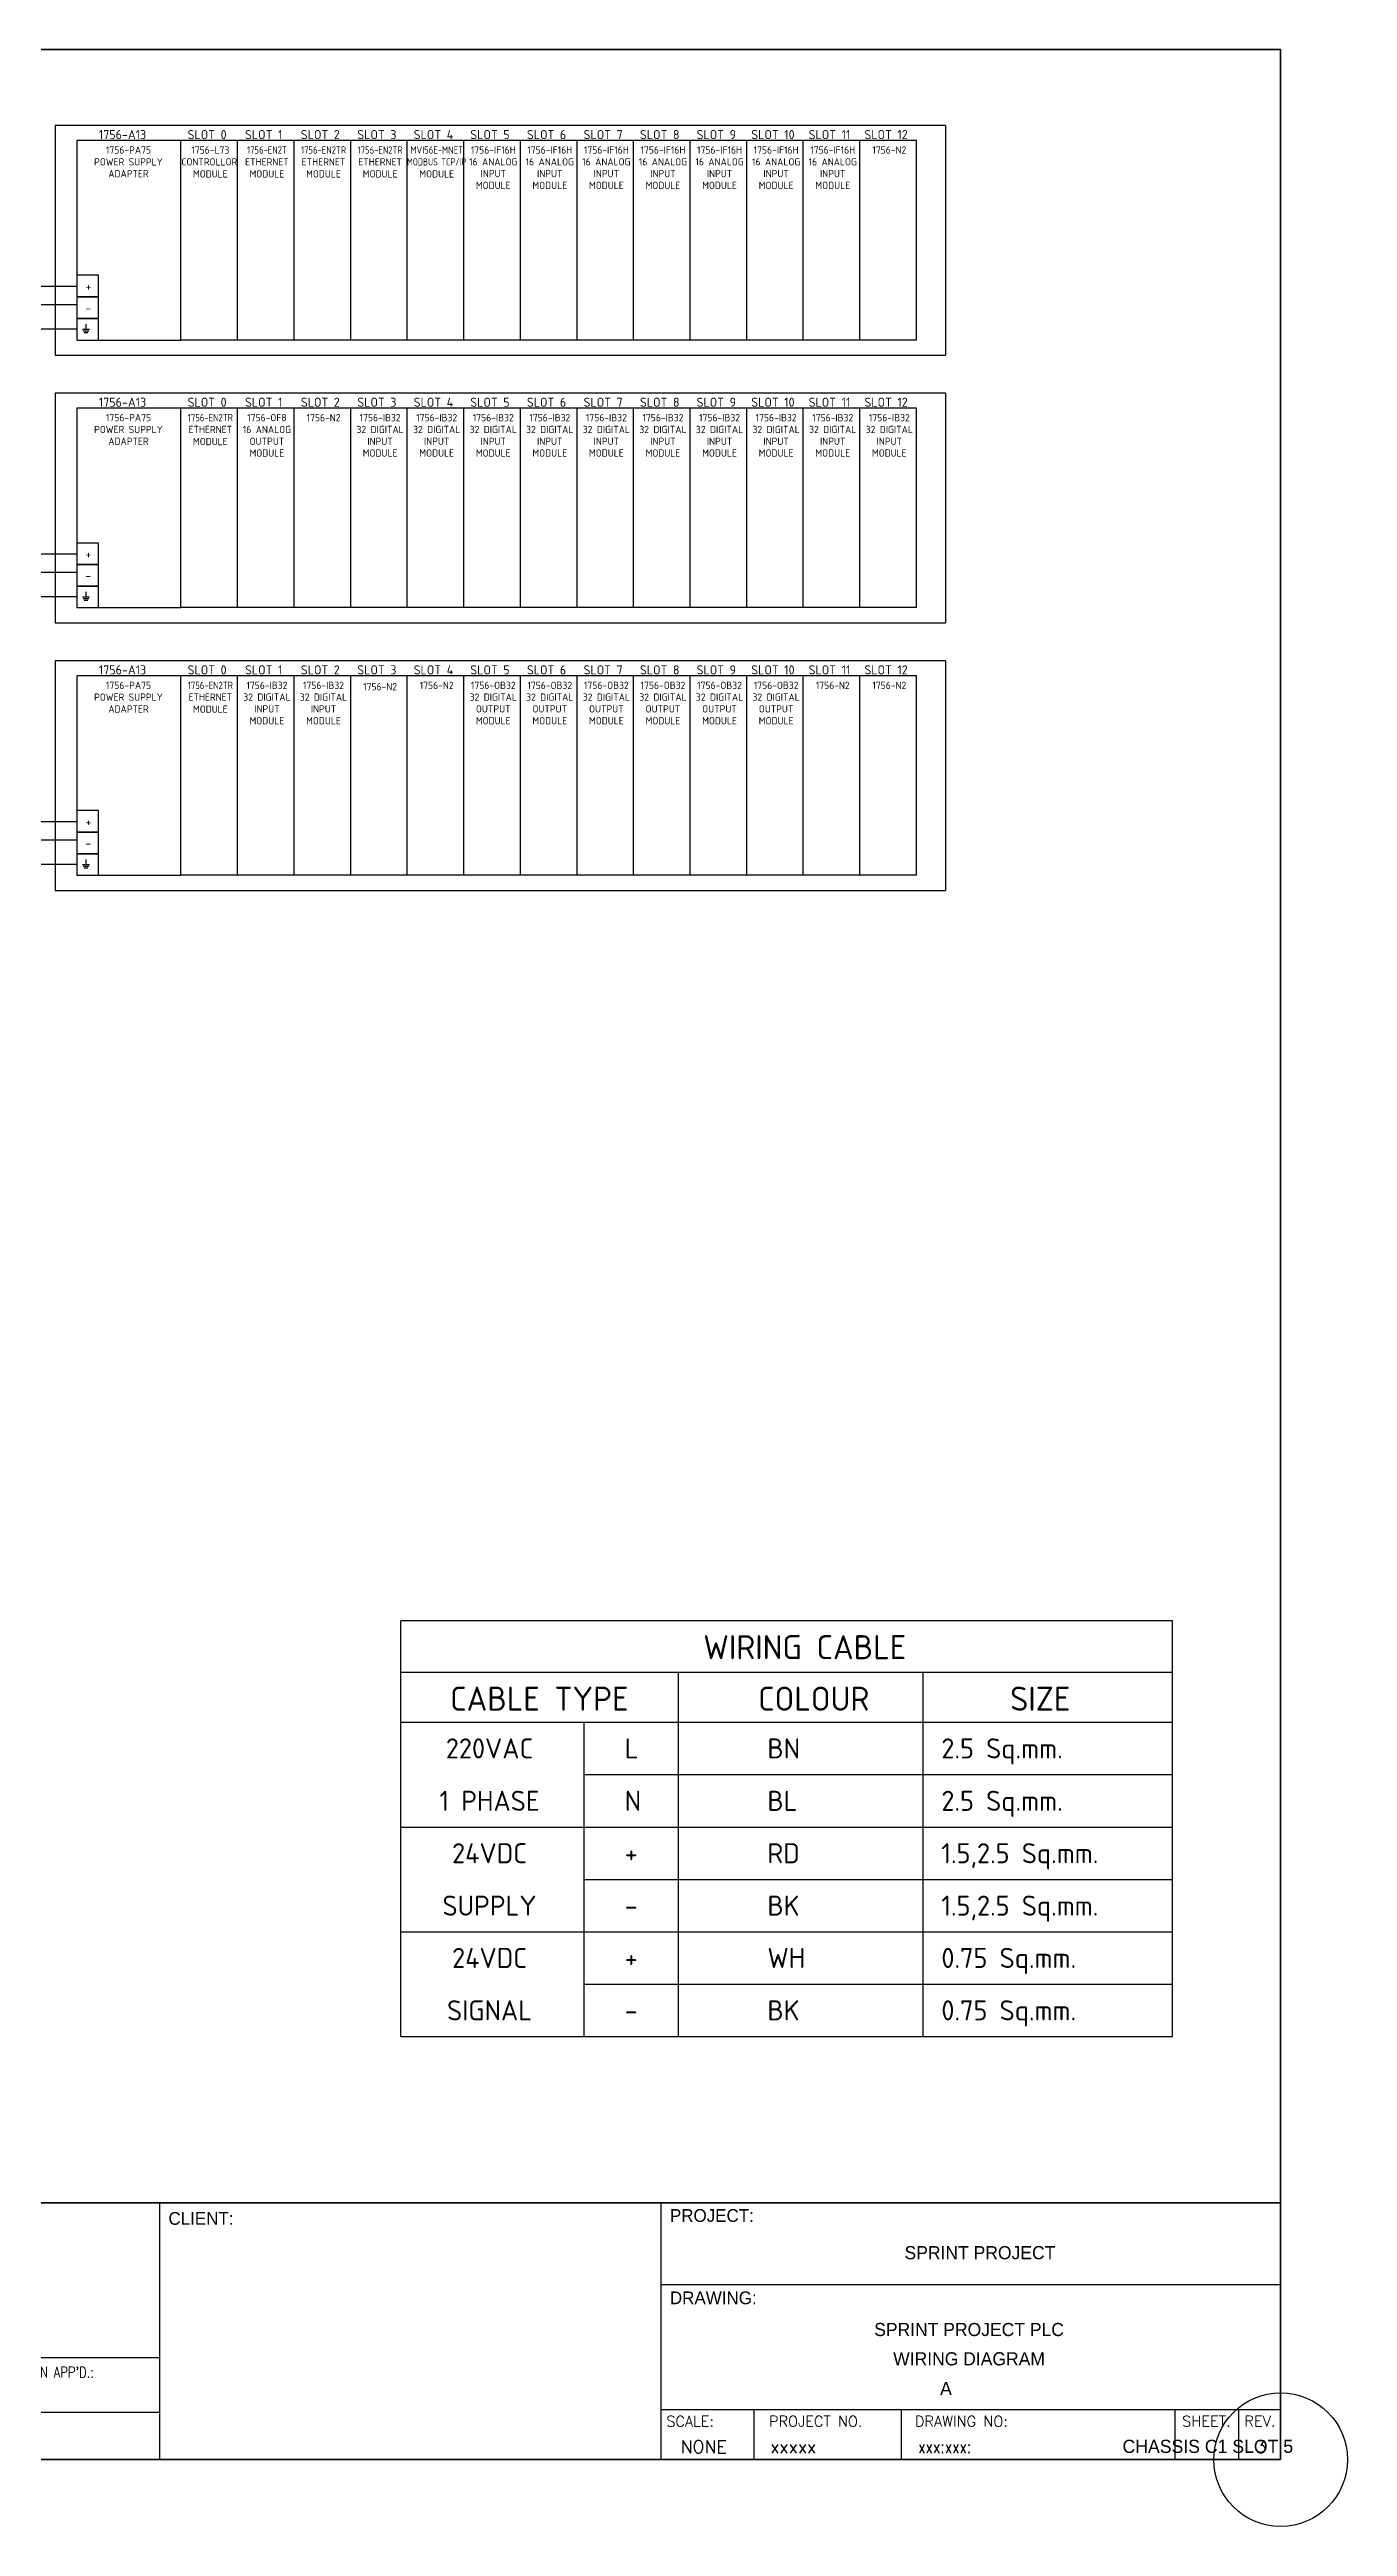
# Model space of a CAD drawing. Header units: millimetres. Extents: x 0 to 7875, y -75 to 3056.
# Drawn here: x 2512 to 3968, y -75 to 2704 of the extents above; entities that cross this region are included whole.
import ezdxf
from ezdxf.enums import TextEntityAlignment as Align

# ---------------------------------------------------------------- set-up
doc = ezdxf.new("R2010")
doc.units = ezdxf.units.MM
for name, color, linetype in [('ANN-SMTEXT', 2, 'Continuous'), ('GT_1', 9, 'Continuous'), ('HELPPOINT', 7, 'Continuous'), ('MEMBER', 7, 'Continuous')]:
    doc.layers.add(name, color=color, linetype=linetype)
doc.layers.add('power', color=7, linetype='Continuous', lineweight=25)
doc.styles.add('HTX11', font='O8111901')
doc.styles.add('ISO3098B', font='ISO3098B.shx')
doc.styles.add('ROMANS', font='romans.shx', dxfattribs={"width": 0.85, "height": 25})

# ---------------------------------------------------------------- blocks, each defined once
blk = doc.blocks.new('xFrame')
at = {"color": 4}
for p, q in [((3302.3, 56.1), (3302.3, 0)), ((3467.6, 56.1), (3467.6, 0))]:
    blk.add_line(p, q, dxfattribs=at)
at = {"color": 4, "ltscale": 0.5}
for p, q in [((3774.7, 56.1), (3774.7, 0)), ((3774.7, 56.1), (3774.7, 0)), ((3845.9, 56.1), (3845.9, 0)), ((3845.9, 56.1), (3845.9, 0))]:
    blk.add_line(p, q, dxfattribs=at)
at = {"layer": 'GT_1', "color": 4}
for p, q in [((595.4, 0), (595.4, 288.2)), ((767.3, 0), (767.3, 288.2)), ((816.4, 0), (816.4, 288.2)), ((1379.1, 0), (1379.1, 288.2)), ((1507.4, 0), (1507.4, 288.2)), ((1591, 21.8), (1591, 288.2)), ((1674.5, 21.8), (1674.5, 288.2)), ((1757.8, 0), (1757.8, 288.2)), ((1848.8, 0), (1848.8, 288.2)), ((2635.8, 0), (2635.8, 288.2)), ((3198.1, 0), (3198.1, 288.2)), ((3198.1, 0), (3198.1, 288.2)), ((3198.1, 0), (3198.1, 288.2)), ((1848.8, 249.3), (0, 249.3)), ((1848.8, 209.5), (0, 209.5)), ((1848.8, 169.6), (0, 169.6)), ((1848.8, 129.7), (0, 129.7)), ((2635.8, 114.3), (1848.8, 114.3)), ((2045.6, 0), (2045.6, 114.3)), ((1848.8, 89.7), (0, 89.7)), ((3198.1, 56.1), (3893.3, 56.1)), ((1848.7, 49.8), (0, 49.8)), ((2635.8, 52.9), (1848.8, 52.9)), ((1757.8, 21.8), (1507.4, 21.8))]:
    blk.add_line(p, q, dxfattribs=at)
at = {"layer": 'HELPPOINT', "color": 4, "lineweight": 35}
for p, q in [((0, 0), (0, 2704.2)), ((0, 2704.2), (3893.3, 2704.2)), ((0, 0), (0, 2704.2)), ((0, 2704.2), (3893.3, 2704.2)), ((3893.3, 2704.2), (3893.3, 0)), ((3893.3, 2704.2), (3893.3, 0)), ((3893.3, 0), (0, 0)), ((3893.3, 0), (0, 0))]:
    blk.add_line(p, q, dxfattribs=at)
at = {"layer": 'HELPPOINT', "color": 4}
for p, q in [((3198.1, 196.6), (3893.3, 196.6)), ((3198.1, 196.6), (3893.3, 196.6)), ((3198.1, 56.1), (3893.3, 56.1))]:
    blk.add_line(p, q, dxfattribs=at)
at = {"layer": 'MEMBER', "color": 4, "lineweight": 35}
blk.add_line((0, 288.2), (3893.3, 288.2), dxfattribs=at)
blk.add_line((0, 288.2), (3893.3, 288.2), dxfattribs=at)
at = {"layer": 'MEMBER', "color": 4}
for p, q in [((3198.1, 196.6), (3893.3, 196.6)), ((3198.1, 196.6), (3893.3, 196.6)), ((3198.1, 56.1), (3893.3, 56.1)), ((3198.1, 56.1), (3893.3, 56.1))]:
    blk.add_line(p, q, dxfattribs=at)
at = {"color": 4, "ltscale": 100, "style": 'HTX11'}
for s, p in [('SPRINT PROJECT', (3555.9, 232.2)), ('SPRINT PROJECT PLC', (3543.7, 146)), ('WIRING DIAGRAM', (3543.7, 113.1))]:
    blk.add_text(s, height=14.693, dxfattribs=at).set_placement(p, align=Align.MIDDLE_CENTER)
at = {"style": 'HTX11'}
for tag, p in [('A', (3517.8, 79.8)), ('B', (3811.6, 14.9))]:
    blk.add_attdef(tag, text='', height=14.8, dxfattribs=at).set_placement(p, align=Align.MIDDLE_CENTER)
at = {"layer": 'GT_1', "color": 4, "style": 'HTX11'}
for s, p in [('CLIENT:', (2645.3, 263.5)), ('PROJECT:', (3208, 266.8)), ('DRAWING:', (3208, 174.4))]:
    blk.add_text(s, height=14.25, dxfattribs=at).set_placement(p)
at = {"layer": 'MEMBER', "color": 4, "ltscale": 0.8, "style": 'ROMANS'}
for s, height, p in [('CONTRACTOR:', 12.35, (1861.9, 262.7)), ('DRAWN BY:', 11.88, (1863.4, 92.1)), ('CHECKED BY:', 11.875, (2057.3, 92.1)), ('cj@xDev.co.th', 11.875, (1887.8, 67.2)), ('cj@xDev.co.th', 11.875, (2084.6, 67.2)), ('DRAWN', 11.88, (1520.8, 27.3)), ("CHK'D", 11.88, (1610.6, 28.5)), ("APP'D", 11.88, (1696.2, 29.7)), ("APP'D", 11.88, (1777.4, 29.7)), ('DATE:', 11.88, (1863.4, 33.6)), ('DATE:', 11.88, (2057.3, 33.6)), ('SCALE:', 11.88, (3204, 37.1)), ('PROJECT NO.', 11.875, (3319.2, 37.1)), ('DRAWING NO:', 11.875, (3482.9, 37.1)), ('SHEET.', 12, (3782.7, 37.1)), ('REV.', 12, (3852.6, 37.1)), ('REFERENCE DRAWINGS', 11.875, (181.4, 13.4)), ('DWG. NUMBER', 11.875, (621.6, 13.4)), ('REV', 11.88, (775.1, 13.4)), ('DESCRIPTION', 11.875, (1028, 13.4)), ('DATE', 11.88, (1412.8, 14.2)), ('VENDOR', 11.88, (1596.9, 5.1)), ('11/09/2026', 11.88, (1887.8, 8.5)), ('11/09/2026', 11.88, (2084.6, 8.5)), ('NONE', 14.23, (3220, 7.3)), ('xxxxx', 14.23, (3320.4, 7.3))]:
    blk.add_text(s, height=height, dxfattribs=at).set_placement(p)
at = {"layer": 'MEMBER', "color": 4, "ltscale": 0.8, "style": 'ROMANS', "width": 0.8}
for s, height, p in [("INGREDION APP'D.:", 11.875, (2443.3, 92.1)), ('INGREDION', 11.88, (1766.6, 8)), ('xxx:xxx:', 14.23, (3486.6, 7.3))]:
    blk.add_text(s, height=height, dxfattribs=at).set_placement(p)
at = {"layer": 'MEMBER', "color": 4, "ltscale": 0.8, "style": 'ROMANS'}
for s, height, p in [('1', 11.9, (790.9, 69.9)), ('ISSUED FOR REVIEW', 11.875, (1083, 69.9)), ('11/09/2026', 11.88, (1441.2, 69.9)), ('cj', 11.88, (1549.1, 69.9)), ('cj', 11.88, (1632.6, 69.9)), ('cj', 11.88, (1716.2, 69.9))]:
    blk.add_text(s, height=height, dxfattribs=at).set_placement(p, align=Align.MIDDLE_CENTER)
blk.add_text('3', height=14.2, dxfattribs=at).set_placement((3871.2, 7.3), align=Align.CENTER)

msp = doc.modelspace()

# ---------------------------------------------------------------- linework, layer by layer
at = {"color": 3}
for p, q in [((2542.7, 2390.4), (2479, 2390.4)), ((2542.7, 2090.1), (2479, 2090.1)), ((2542.7, 1789.8), (2479, 1789.8))]:
    msp.add_line(p, q, dxfattribs=at)
at = {"color": 4}
for p, q in [((2906.2, 474.7), (2906.2, 941.2)), ((3771.9, 941.2), (2906.2, 941.2)), ((3771.9, 474.7), (3771.9, 941.2)), ((3771.9, 883.2), (2906.2, 883.2)), ((3217.8, 474.7), (3217.8, 883.2)), ((3217.8, 474.7), (3217.8, 883.2)), ((3492.2, 474.7), (3492.2, 883.2)), ((2906.2, 827.4), (3771.9, 827.4)), ((2906.2, 827.4), (3771.9, 827.4)), ((3111.9, 474.7), (3111.9, 827.4)), ((3111.9, 768.6), (3771.9, 768.6)), ((2906.2, 709.8), (3771.9, 709.8)), ((3111.9, 651), (3771.9, 651)), ((2906.2, 592.2), (3771.9, 592.2)), ((3111.9, 533.5), (3771.9, 533.5)), ((2906.2, 474.7), (3771.9, 474.7))]:
    msp.add_line(p, q, dxfattribs=at)
msp.add_circle((3893.3, 0), 75)
at = {"layer": 'power', "linetype": 'Continuous'}
for p, q in [((2518.1, 2619.1), (2518.1, 2361.3)), ((3517.4, 2619.1), (2518.1, 2619.1)), ((2659.4, 2602.1), (2542.7, 2602.1)), ((2542.7, 2602.1), (2542.7, 2378.3)), ((2722.9, 2602.1), (2659.4, 2602.1)), ((2659.4, 2378.3), (2659.4, 2602.1)), ((2722.9, 2378.3), (2722.9, 2602.1)), ((2786.4, 2602.1), (2722.9, 2602.1)), ((2722.9, 2378.3), (2722.9, 2602.1)), ((2786.4, 2378.3), (2786.4, 2602.1)), ((2849.8, 2602.1), (2786.4, 2602.1)), ((2786.4, 2378.3), (2786.4, 2602.1)), ((2849.8, 2378.3), (2849.8, 2602.1)), ((2913.3, 2602.1), (2849.8, 2602.1)), ((2849.8, 2378.3), (2849.8, 2602.1)), ((2913.3, 2378.3), (2913.3, 2602.1)), ((2913.3, 2378.3), (2913.3, 2602.1)), ((2976.8, 2602.1), (2913.3, 2602.1)), ((2913.3, 2378.3), (2913.3, 2602.1)), ((2976.8, 2378.3), (2976.8, 2602.1)), ((2976.8, 2378.3), (2976.8, 2602.1)), ((3040.3, 2602.1), (2976.8, 2602.1)), ((2976.8, 2378.3), (2976.8, 2602.1)), ((3040.3, 2378.3), (3040.3, 2602.1)), ((3040.3, 2378.3), (3040.3, 2602.1)), ((3103.8, 2602.1), (3040.3, 2602.1)), ((3040.3, 2378.3), (3040.3, 2602.1)), ((3103.8, 2378.3), (3103.8, 2602.1)), ((3103.8, 2378.3), (3103.8, 2602.1)), ((3167.3, 2602.1), (3103.8, 2602.1)), ((3167.3, 2378.3), (3167.3, 2602.1)), ((3167.3, 2378.3), (3167.3, 2602.1)), ((3230.8, 2602.1), (3167.3, 2602.1)), ((3230.8, 2378.3), (3230.8, 2602.1)), ((3230.8, 2378.3), (3230.8, 2602.1)), ((3294.3, 2602.1), (3230.8, 2602.1)), ((3294.3, 2378.3), (3294.3, 2602.1)), ((3294.3, 2378.3), (3294.3, 2602.1)), ((3357.7, 2602.1), (3294.3, 2602.1)), ((3357.7, 2378.3), (3357.7, 2602.1)), ((3357.7, 2378.3), (3357.7, 2602.1)), ((3421.2, 2602.1), (3357.7, 2602.1)), ((3421.2, 2378.3), (3421.2, 2602.1)), ((3421.2, 2378.3), (3421.2, 2602.1)), ((3484.7, 2602.1), (3421.2, 2602.1)), ((3484.7, 2378.3), (3484.7, 2602.1)), ((3484.7, 2378.3), (3484.7, 2602.1)), ((2542.7, 2378.3), (2659.4, 2378.3)), ((2722.9, 2378.3), (2659.4, 2378.3)), ((2786.4, 2378.3), (2722.9, 2378.3)), ((2849.8, 2378.3), (2786.4, 2378.3)), ((2913.3, 2378.3), (2849.8, 2378.3)), ((2976.8, 2378.3), (2913.3, 2378.3)), ((3040.3, 2378.3), (2976.8, 2378.3)), ((3103.8, 2378.3), (3040.3, 2378.3)), ((3167.3, 2378.3), (3103.8, 2378.3)), ((3230.8, 2378.3), (3167.3, 2378.3)), ((3294.3, 2378.3), (3230.8, 2378.3)), ((3357.7, 2378.3), (3294.3, 2378.3)), ((3421.2, 2378.3), (3357.7, 2378.3)), ((3484.7, 2378.3), (3421.2, 2378.3)), ((2518.1, 2361.3), (3517.4, 2361.3)), ((2518.1, 2318.8), (2518.1, 2061)), ((3517.4, 2318.8), (2518.1, 2318.8)), ((2659.4, 2301.8), (2542.7, 2301.8)), ((2542.7, 2301.8), (2542.7, 2078)), ((2722.9, 2301.8), (2659.4, 2301.8)), ((2659.4, 2078), (2659.4, 2301.8)), ((2722.9, 2078), (2722.9, 2301.8)), ((2786.4, 2301.8), (2722.9, 2301.8)), ((2722.9, 2078), (2722.9, 2301.8)), ((2786.4, 2078), (2786.4, 2301.8)), ((2849.8, 2301.8), (2786.4, 2301.8)), ((2786.4, 2078), (2786.4, 2301.8)), ((2849.8, 2078), (2849.8, 2301.8)), ((2913.3, 2301.8), (2849.8, 2301.8)), ((2849.8, 2078), (2849.8, 2301.8)), ((2913.3, 2078), (2913.3, 2301.8)), ((2913.3, 2078), (2913.3, 2301.8)), ((2976.8, 2301.8), (2913.3, 2301.8)), ((2913.3, 2078), (2913.3, 2301.8)), ((2976.8, 2078), (2976.8, 2301.8)), ((2976.8, 2078), (2976.8, 2301.8)), ((3040.3, 2301.8), (2976.8, 2301.8)), ((2976.8, 2078), (2976.8, 2301.8)), ((3040.3, 2078), (3040.3, 2301.8)), ((3040.3, 2078), (3040.3, 2301.8)), ((3103.8, 2301.8), (3040.3, 2301.8)), ((3040.3, 2078), (3040.3, 2301.8)), ((3103.8, 2078), (3103.8, 2301.8)), ((3103.8, 2078), (3103.8, 2301.8)), ((3167.3, 2301.8), (3103.8, 2301.8)), ((3167.3, 2078), (3167.3, 2301.8)), ((3167.3, 2078), (3167.3, 2301.8)), ((3230.8, 2301.8), (3167.3, 2301.8)), ((3230.8, 2078), (3230.8, 2301.8)), ((3230.8, 2078), (3230.8, 2301.8)), ((3294.3, 2301.8), (3230.8, 2301.8)), ((3294.3, 2078), (3294.3, 2301.8)), ((3294.3, 2078), (3294.3, 2301.8)), ((3357.7, 2301.8), (3294.3, 2301.8)), ((3357.7, 2078), (3357.7, 2301.8)), ((3357.7, 2078), (3357.7, 2301.8)), ((3421.2, 2301.8), (3357.7, 2301.8)), ((3421.2, 2078), (3421.2, 2301.8)), ((3421.2, 2078), (3421.2, 2301.8)), ((3484.7, 2301.8), (3421.2, 2301.8)), ((3484.7, 2078), (3484.7, 2301.8)), ((3484.7, 2078), (3484.7, 2301.8)), ((2518.1, 2061), (3517.4, 2061)), ((2542.7, 2078), (2659.4, 2078)), ((2722.9, 2078), (2659.4, 2078)), ((2786.4, 2078), (2722.9, 2078)), ((2849.8, 2078), (2786.4, 2078)), ((2913.3, 2078), (2849.8, 2078)), ((2976.8, 2078), (2913.3, 2078)), ((3040.3, 2078), (2976.8, 2078)), ((3103.8, 2078), (3040.3, 2078)), ((3167.3, 2078), (3103.8, 2078)), ((3230.8, 2078), (3167.3, 2078)), ((3294.3, 2078), (3230.8, 2078)), ((3357.7, 2078), (3294.3, 2078)), ((3421.2, 2078), (3357.7, 2078)), ((3484.7, 2078), (3421.2, 2078)), ((2518.1, 2018.5), (2518.1, 1760.7)), ((3517.4, 2018.5), (2518.1, 2018.5)), ((2659.4, 2001.5), (2542.7, 2001.5)), ((2542.7, 2001.5), (2542.7, 1777.7)), ((2722.9, 2001.5), (2659.4, 2001.5)), ((2659.4, 1777.7), (2659.4, 2001.5)), ((2722.9, 1777.7), (2722.9, 2001.5)), ((2786.4, 2001.5), (2722.9, 2001.5)), ((2722.9, 1777.7), (2722.9, 2001.5)), ((2786.4, 1777.7), (2786.4, 2001.5)), ((2849.8, 2001.5), (2786.4, 2001.5)), ((2786.4, 1777.7), (2786.4, 2001.5)), ((2849.8, 1777.7), (2849.8, 2001.5)), ((2913.3, 2001.5), (2849.8, 2001.5)), ((2849.8, 1777.7), (2849.8, 2001.5)), ((2913.3, 1777.7), (2913.3, 2001.5)), ((2913.3, 1777.7), (2913.3, 2001.5)), ((2976.8, 2001.5), (2913.3, 2001.5)), ((2913.3, 1777.7), (2913.3, 2001.5)), ((2976.8, 1777.7), (2976.8, 2001.5)), ((2976.8, 1777.7), (2976.8, 2001.5)), ((3040.3, 2001.5), (2976.8, 2001.5)), ((2976.8, 1777.7), (2976.8, 2001.5)), ((3040.3, 1777.7), (3040.3, 2001.5)), ((3040.3, 1777.7), (3040.3, 2001.5)), ((3103.8, 2001.5), (3040.3, 2001.5)), ((3040.3, 1777.7), (3040.3, 2001.5)), ((3103.8, 1777.7), (3103.8, 2001.5)), ((3103.8, 1777.7), (3103.8, 2001.5)), ((3167.3, 2001.5), (3103.8, 2001.5)), ((3167.3, 1777.7), (3167.3, 2001.5)), ((3167.3, 1777.7), (3167.3, 2001.5)), ((3230.8, 2001.5), (3167.3, 2001.5)), ((3230.8, 1777.7), (3230.8, 2001.5)), ((3230.8, 1777.7), (3230.8, 2001.5)), ((3294.3, 2001.5), (3230.8, 2001.5)), ((3294.3, 1777.7), (3294.3, 2001.5)), ((3294.3, 1777.7), (3294.3, 2001.5)), ((3357.7, 2001.5), (3294.3, 2001.5)), ((3357.7, 1777.7), (3357.7, 2001.5)), ((3357.7, 1777.7), (3357.7, 2001.5)), ((3421.2, 2001.5), (3357.7, 2001.5)), ((3421.2, 1777.7), (3421.2, 2001.5)), ((3421.2, 1777.7), (3421.2, 2001.5)), ((3484.7, 2001.5), (3421.2, 2001.5)), ((3484.7, 1777.7), (3484.7, 2001.5)), ((3484.7, 1777.7), (3484.7, 2001.5)), ((2518.1, 1760.7), (3517.4, 1760.7)), ((2542.7, 1777.7), (2659.4, 1777.7)), ((2722.9, 1777.7), (2659.4, 1777.7)), ((2786.4, 1777.7), (2722.9, 1777.7)), ((2849.8, 1777.7), (2786.4, 1777.7)), ((2913.3, 1777.7), (2849.8, 1777.7)), ((2976.8, 1777.7), (2913.3, 1777.7)), ((3040.3, 1777.7), (2976.8, 1777.7)), ((3103.8, 1777.7), (3040.3, 1777.7)), ((3167.3, 1777.7), (3103.8, 1777.7)), ((3230.8, 1777.7), (3167.3, 1777.7)), ((3294.3, 1777.7), (3230.8, 1777.7)), ((3357.7, 1777.7), (3294.3, 1777.7)), ((3421.2, 1777.7), (3357.7, 1777.7)), ((3484.7, 1777.7), (3421.2, 1777.7))]:
    msp.add_line(p, q, dxfattribs=at)
at = {"layer": 'power', "color": 0}
for p, q in [((3517.4, 2619.1), (3517.4, 2361.3)), ((2542.7, 2417.8), (2108.9, 2417.8)), ((3517.4, 2318.8), (3517.4, 2061)), ((2542.7, 2117.5), (2108.9, 2117.5)), ((3517.4, 2018.5), (3517.4, 1760.7)), ((2542.7, 1817.2), (2108.9, 1817.2))]:
    msp.add_line(p, q, dxfattribs=at)
at = {"layer": 'power', "color": 1, "linetype": 'Continuous'}
for p, q in [((2108.9, 2438.8), (2542.7, 2438.8)), ((2108.9, 2138.5), (2542.7, 2138.5)), ((2108.9, 1838.1), (2542.7, 1838.1))]:
    msp.add_line(p, q, dxfattribs=at)
at = {"layer": 'power', "color": 3}
for p, q in [((2548.7, 2390.6), (2556.8, 2390.6)), ((2552.7, 2395.9), (2552.7, 2390.6)), ((2549.7, 2388.7), (2555.8, 2388.7)), ((2550.7, 2386.8), (2554.8, 2386.8)), ((2548.7, 2090.3), (2556.8, 2090.3)), ((2549.7, 2088.3), (2555.8, 2088.3)), ((2550.7, 2086.4), (2554.8, 2086.4)), ((2552.7, 2095.6), (2552.7, 2090.3)), ((2548.7, 1789.9), (2556.8, 1789.9)), ((2549.7, 1788), (2555.8, 1788)), ((2550.7, 1786.1), (2554.8, 1786.1)), ((2552.7, 1795.3), (2552.7, 1789.9))]:
    msp.add_line(p, q, dxfattribs=at)
at = {"layer": 'power', "color": 1}
for points in [[(2542.7, 2426.7), (2566.8, 2426.7), (2566.8, 2450.9), (2542.7, 2450.9)], [(2542.7, 2402.5), (2566.8, 2402.5), (2566.8, 2426.7), (2542.7, 2426.7)], [(2542.7, 2378.3), (2566.8, 2378.3), (2566.8, 2402.5), (2542.7, 2402.5)], [(2542.7, 2126.4), (2566.8, 2126.4), (2566.8, 2150.5), (2542.7, 2150.5)], [(2542.7, 2102.2), (2566.8, 2102.2), (2566.8, 2126.4), (2542.7, 2126.4)], [(2542.7, 2078), (2566.8, 2078), (2566.8, 2102.2), (2542.7, 2102.2)], [(2542.7, 1826), (2566.8, 1826), (2566.8, 1850.2), (2542.7, 1850.2)], [(2542.7, 1801.9), (2566.8, 1801.9), (2566.8, 1826), (2542.7, 1826)], [(2542.7, 1777.7), (2566.8, 1777.7), (2566.8, 1801.9), (2542.7, 1801.9)]]:
    msp.add_lwpolyline(points, close=True, dxfattribs=at)

# ---------------------------------------------------------------- block references
msp.add_blockref('xFrame', (0, 0)).add_auto_attribs({'B': 'CHASSIS C1 SLOT 5', 'A': 'A'})

# ---------------------------------------------------------------- texts
at = {"layer": 'ANN-SMTEXT', "color": 4, "style": 'ISO3098B'}
for s, p in [('WIRING CABLE', (3359.3, 911.6)), ('CABLE TYPE', (3061.5, 853.8)), ('COLOUR', (3369.4, 853.8)), ('SIZE', (3623.6, 853.8))]:
    msp.add_text(s, height=27, dxfattribs=at).set_placement(p, align=Align.MIDDLE_CENTER)
at = {"layer": 'ANN-SMTEXT', "color": 0, "style": 'ISO3098B'}
for s, p in [('220VAC', (3005.6, 798)), ('1 PHASE', (3005.6, 739.2)), ('24VDC', (3005.6, 680.4)), ('SUPPLY', (3005.6, 621.6)), ('24VDC', (3005.6, 562.9)), ('SIGNAL', (3005.6, 504.1))]:
    msp.add_text(s, height=22.5, dxfattribs=at).set_placement(p, align=Align.MIDDLE_CENTER)
at = {"layer": 'ANN-SMTEXT', "color": 20, "style": 'ISO3098B'}
for s, p in [('L', (3157.3, 798)), ('BN', (3317.4, 798))]:
    msp.add_text(s, height=22.5, dxfattribs=at).set_placement(p, align=Align.MIDDLE_LEFT)
at = {"layer": 'ANN-SMTEXT', "color": 0, "style": 'ISO3098B'}
for s, p in [('2.5 Sq.mm.', (3512.6, 798)), ('2.5 Sq.mm.', (3512.6, 739.2)), ('1.5,2.5 Sq.mm.', (3512.6, 680.4)), ('-', (3157.3, 621.6)), ('BK', (3317.4, 621.6)), ('1.5,2.5 Sq.mm.', (3512.6, 621.6)), ('+', (3157.3, 562.9)), ('WH', (3317.4, 562.9)), ('0.75 Sq.mm.', (3512.6, 562.9)), ('-', (3157.3, 504.1)), ('BK', (3317.4, 504.1)), ('0.75 Sq.mm.', (3512.6, 504.1))]:
    msp.add_text(s, height=22.5, dxfattribs=at).set_placement(p, align=Align.MIDDLE_LEFT)
at = {"layer": 'ANN-SMTEXT', "color": 5, "style": 'ISO3098B'}
for s, p in [('N', (3157.3, 739.2)), ('BL', (3317.4, 739.2))]:
    msp.add_text(s, height=22.5, dxfattribs=at).set_placement(p, align=Align.MIDDLE_LEFT)
at = {"layer": 'ANN-SMTEXT', "color": 1, "style": 'ISO3098B'}
for s, p in [('+', (3157.3, 680.4)), ('RD', (3317.4, 680.4))]:
    msp.add_text(s, height=22.5, dxfattribs=at).set_placement(p, align=Align.MIDDLE_LEFT)
at = {"layer": 'power', "style": 'ISO3098B'}
for s, height, p in [('1756-A13', 10.23, (2593.8, 2608.8)), ('SLOT 0', 10.23, (2688.7, 2608.8)), ('SLOT 1', 10.23, (2752.2, 2608.8)), ('SLOT 2', 10.23, (2815.7, 2608.8)), ('SLOT 3', 10.23, (2879.2, 2608.8)), ('SLOT 4', 10.23, (2942.7, 2608.8)), ('SLOT 5', 10.23, (3006.1, 2608.8)), ('SLOT 6', 10.23, (3069.6, 2608.8)), ('SLOT 7', 10.23, (3133.1, 2608.8)), ('SLOT 8', 10.23, (3196.6, 2608.8)), ('SLOT 9', 10.23, (3260.1, 2608.8)), ('SLOT 10', 10.23, (3323.6, 2608.8)), ('SLOT 11', 10.23, (3387.1, 2608.8)), ('SLOT 12', 10.23, (3450.6, 2608.8)), ('1756-PA75', 8.18, (2600.5, 2591.5)), ('POWER SUPPLY', 8.181, (2600.5, 2578.2)), ('ADAPTER', 8.18, (2600.5, 2564.9)), ('1756-A13', 10.23, (2593.8, 2308.5)), ('SLOT 0', 10.23, (2688.7, 2308.5)), ('SLOT 1', 10.23, (2752.2, 2308.5)), ('SLOT 2', 10.23, (2815.7, 2308.5)), ('SLOT 3', 10.23, (2879.2, 2308.5)), ('SLOT 4', 10.23, (2942.7, 2308.5)), ('SLOT 5', 10.23, (3006.1, 2308.5)), ('SLOT 6', 10.23, (3069.6, 2308.5)), ('SLOT 7', 10.23, (3133.1, 2308.5)), ('SLOT 8', 10.23, (3196.6, 2308.5)), ('SLOT 9', 10.23, (3260.1, 2308.5)), ('SLOT 10', 10.23, (3323.6, 2308.5)), ('SLOT 11', 10.23, (3387.1, 2308.5)), ('SLOT 12', 10.23, (3450.6, 2308.5)), ('POWER SUPPLY', 8.181, (2600.5, 2277.9)), ('1756-PA75', 8.18, (2600.5, 2291.2)), ('ADAPTER', 8.18, (2600.5, 2264.6)), ('1756-A13', 10.23, (2593.8, 2008.2)), ('SLOT 0', 10.23, (2688.7, 2008.2)), ('SLOT 1', 10.23, (2752.2, 2008.2)), ('SLOT 2', 10.23, (2815.7, 2008.2)), ('SLOT 3', 10.23, (2879.2, 2008.2)), ('SLOT 4', 10.23, (2942.7, 2008.2)), ('SLOT 5', 10.23, (3006.1, 2008.2)), ('SLOT 6', 10.23, (3069.6, 2008.2)), ('SLOT 7', 10.23, (3133.1, 2008.2)), ('SLOT 8', 10.23, (3196.6, 2008.2)), ('SLOT 9', 10.23, (3260.1, 2008.2)), ('SLOT 10', 10.23, (3323.6, 2008.2)), ('SLOT 11', 10.23, (3387.1, 2008.2)), ('SLOT 12', 10.23, (3450.6, 2008.2)), ('POWER SUPPLY', 8.181, (2600.5, 1977.6)), ('1756-PA75', 8.18, (2600.5, 1990.8)), ('ADAPTER', 8.18, (2600.5, 1964.3))]:
    msp.add_text(s, height=height, dxfattribs=at).set_placement(p, align=Align.MIDDLE)
at = {"layer": 'power', "color": 1, "style": 'ISO3098B'}
for s, p in [('1756-L73', (2692.3, 2591.5)), ('CONTROLLOR', (2691.2, 2578.2)), ('MODULE', (2692.3, 2564.7))]:
    msp.add_text(s, height=8.18, dxfattribs=at).set_placement(p, align=Align.MIDDLE)
at = {"layer": 'power', "color": 5, "style": 'ISO3098B', "width": 0.9}
msp.add_text('1756-EN2T', height=8.18, dxfattribs=at).set_placement((2755.8, 2591.5), align=Align.MIDDLE)
at = {"layer": 'power', "color": 43, "style": 'ISO3098B', "width": 0.9}
for p in [(2819.3, 2591.5), (2882.8, 2591.5), (2692.3, 2291.2), (2692.3, 1990.8)]:
    msp.add_text('1756-EN2TR', height=8.18, dxfattribs=at).set_placement(p, align=Align.MIDDLE)
at = {"layer": 'power', "color": 0, "style": 'ISO3098B'}
for s, width, p in [('MVI56E-MNET', 0.9, (2946.3, 2591.5)), ('MODBUS TCP/IP', 0.7, (2946.3, 2578.2))]:
    msp.add_text(s, height=8.181, dxfattribs=dict(at, width=width)).set_placement(p, align=Align.MIDDLE)
for s, p in [('1756-IF16H', (3009.8, 2591.5)), ('1756-IF16H', (3073.2, 2591.5)), ('1756-IF16H', (3136.7, 2591.5)), ('1756-IF16H', (3200.2, 2591.5)), ('1756-IF16H', (3263.7, 2591.5)), ('1756-IF16H', (3327.2, 2591.5)), ('1756-IF16H', (3390.7, 2591.5)), ('MODULE', (2946.3, 2564.7)), ('16 ANALOG', (3009.8, 2578.2)), ('INPUT', (3009.8, 2565)), ('16 ANALOG', (3073.2, 2578.2)), ('INPUT', (3073.2, 2565)), ('16 ANALOG', (3136.7, 2578.2)), ('INPUT', (3136.7, 2565)), ('16 ANALOG', (3200.2, 2578.2)), ('INPUT', (3200.2, 2565)), ('16 ANALOG', (3263.7, 2578.2)), ('INPUT', (3263.7, 2565)), ('16 ANALOG', (3327.2, 2578.2)), ('INPUT', (3327.2, 2565)), ('16 ANALOG', (3390.7, 2578.2)), ('INPUT', (3390.7, 2565)), ('MODULE', (3009.8, 2551.8)), ('MODULE', (3073.2, 2551.8)), ('MODULE', (3136.7, 2551.8)), ('MODULE', (3200.2, 2551.8)), ('MODULE', (3263.7, 2551.8)), ('MODULE', (3327.2, 2551.8)), ('MODULE', (3390.7, 2551.8))]:
    msp.add_text(s, height=8.18, dxfattribs=at).set_placement(p, align=Align.MIDDLE)
at = {"layer": 'power', "color": 3, "style": 'ISO3098B'}
for p in [(3454.2, 2591.5), (2819.3, 2291.2), (2882.8, 1989.3), (2946.3, 1990.8), (3390.7, 1990.8), (3454.2, 1990.8)]:
    msp.add_text('1756-N2', height=8.18, dxfattribs=at).set_placement(p, align=Align.MIDDLE)
at = {"layer": 'power', "color": 5, "style": 'ISO3098B'}
for s, p in [('ETHERNET', (2755.8, 2578.2)), ('MODULE', (2755.8, 2564.7))]:
    msp.add_text(s, height=8.18, dxfattribs=at).set_placement(p, align=Align.MIDDLE)
at = {"layer": 'power', "color": 43, "style": 'ISO3098B'}
for s, p in [('ETHERNET', (2819.3, 2578.2)), ('MODULE', (2819.3, 2564.7)), ('ETHERNET', (2882.8, 2578.2)), ('MODULE', (2882.8, 2564.7)), ('ETHERNET', (2692.3, 2277.9)), ('MODULE', (2692.3, 2264.4)), ('ETHERNET', (2692.3, 1977.6)), ('MODULE', (2692.3, 1964.1))]:
    msp.add_text(s, height=8.18, dxfattribs=at).set_placement(p, align=Align.MIDDLE)
at = {"layer": 'power', "style": 'ISO3098B'}
for s, p in [('+', (2552.2, 2433.3)), ('-', (2552, 2409.1)), ('-', (2552, 2108.8)), ('+', (2552.2, 2133)), ('+', (2552.2, 1832.6)), ('-', (2552, 1808.5))]:
    msp.add_text(s, height=10.2, dxfattribs=at).set_placement(p)
at = {"layer": 'power', "color": 6, "style": 'ISO3098B'}
for s, p in [('16 ANALOG', (2755.8, 2277.9)), ('1756-OF8', (2755.8, 2291.2)), ('MODULE', (2755.8, 2251.5)), ('OUTPUT', (2755.8, 2264.7))]:
    msp.add_text(s, height=8.18, dxfattribs=at).set_placement(p, align=Align.MIDDLE)
at = {"layer": 'power', "color": 2, "style": 'ISO3098B'}
for s, p in [('32 DIGITAL', (2882.8, 2277.9)), ('1756-IB32', (2882.8, 2291.2)), ('32 DIGITAL', (2946.3, 2277.9)), ('1756-IB32', (2946.3, 2291.2)), ('32 DIGITAL', (3009.8, 2277.9)), ('1756-IB32', (3009.8, 2291.2)), ('32 DIGITAL', (3073.2, 2277.9)), ('1756-IB32', (3073.2, 2291.2)), ('32 DIGITAL', (3136.7, 2277.9)), ('1756-IB32', (3136.7, 2291.2)), ('32 DIGITAL', (3200.2, 2277.9)), ('1756-IB32', (3200.2, 2291.2)), ('32 DIGITAL', (3263.7, 2277.9)), ('1756-IB32', (3263.7, 2291.2)), ('32 DIGITAL', (3327.2, 2277.9)), ('1756-IB32', (3327.2, 2291.2)), ('32 DIGITAL', (3390.7, 2277.9)), ('1756-IB32', (3390.7, 2291.2)), ('32 DIGITAL', (3454.2, 2277.9)), ('1756-IB32', (3454.2, 2291.2)), ('MODULE', (2882.8, 2251.5)), ('INPUT', (2882.8, 2264.7)), ('MODULE', (2946.3, 2251.5)), ('INPUT', (2946.3, 2264.7)), ('MODULE', (3009.8, 2251.5)), ('INPUT', (3009.8, 2264.7)), ('MODULE', (3073.2, 2251.5)), ('INPUT', (3073.2, 2264.7)), ('MODULE', (3136.7, 2251.5)), ('INPUT', (3136.7, 2264.7)), ('MODULE', (3200.2, 2251.5)), ('INPUT', (3200.2, 2264.7)), ('MODULE', (3263.7, 2251.5)), ('INPUT', (3263.7, 2264.7)), ('MODULE', (3327.2, 2251.5)), ('INPUT', (3327.2, 2264.7)), ('MODULE', (3390.7, 2251.5)), ('INPUT', (3390.7, 2264.7)), ('MODULE', (3454.2, 2251.5)), ('INPUT', (3454.2, 2264.7)), ('32 DIGITAL', (2755.8, 1977.6)), ('1756-IB32', (2755.8, 1990.8)), ('32 DIGITAL', (2819.3, 1977.6)), ('1756-IB32', (2819.3, 1990.8)), ('MODULE', (2755.8, 1951.1)), ('INPUT', (2755.8, 1964.4)), ('MODULE', (2819.3, 1951.1)), ('INPUT', (2819.3, 1964.4))]:
    msp.add_text(s, height=8.18, dxfattribs=at).set_placement(p, align=Align.MIDDLE)
at = {"layer": 'power', "color": 4, "style": 'ISO3098B'}
for s, p in [('32 DIGITAL', (3009.8, 1977.6)), ('1756-OB32', (3009.8, 1990.8)), ('32 DIGITAL', (3073.2, 1977.6)), ('1756-OB32', (3073.2, 1990.8)), ('32 DIGITAL', (3136.7, 1977.6)), ('1756-OB32', (3136.7, 1990.8)), ('32 DIGITAL', (3200.2, 1977.6)), ('1756-OB32', (3200.2, 1990.8)), ('32 DIGITAL', (3263.7, 1977.6)), ('1756-OB32', (3263.7, 1990.8)), ('32 DIGITAL', (3327.2, 1977.6)), ('1756-OB32', (3327.2, 1990.8)), ('OUTPUT', (3009.8, 1964.4)), ('MODULE', (3009.8, 1951.1)), ('OUTPUT', (3073.2, 1964.4)), ('MODULE', (3073.2, 1951.1)), ('OUTPUT', (3136.7, 1964.4)), ('MODULE', (3136.7, 1951.1)), ('OUTPUT', (3200.2, 1964.4)), ('MODULE', (3200.2, 1951.1)), ('MODULE', (3263.7, 1951.1)), ('OUTPUT', (3263.7, 1964.4)), ('MODULE', (3327.2, 1951.1)), ('OUTPUT', (3327.2, 1964.4))]:
    msp.add_text(s, height=8.18, dxfattribs=at).set_placement(p, align=Align.MIDDLE)

doc.saveas('drawing.dxf')
